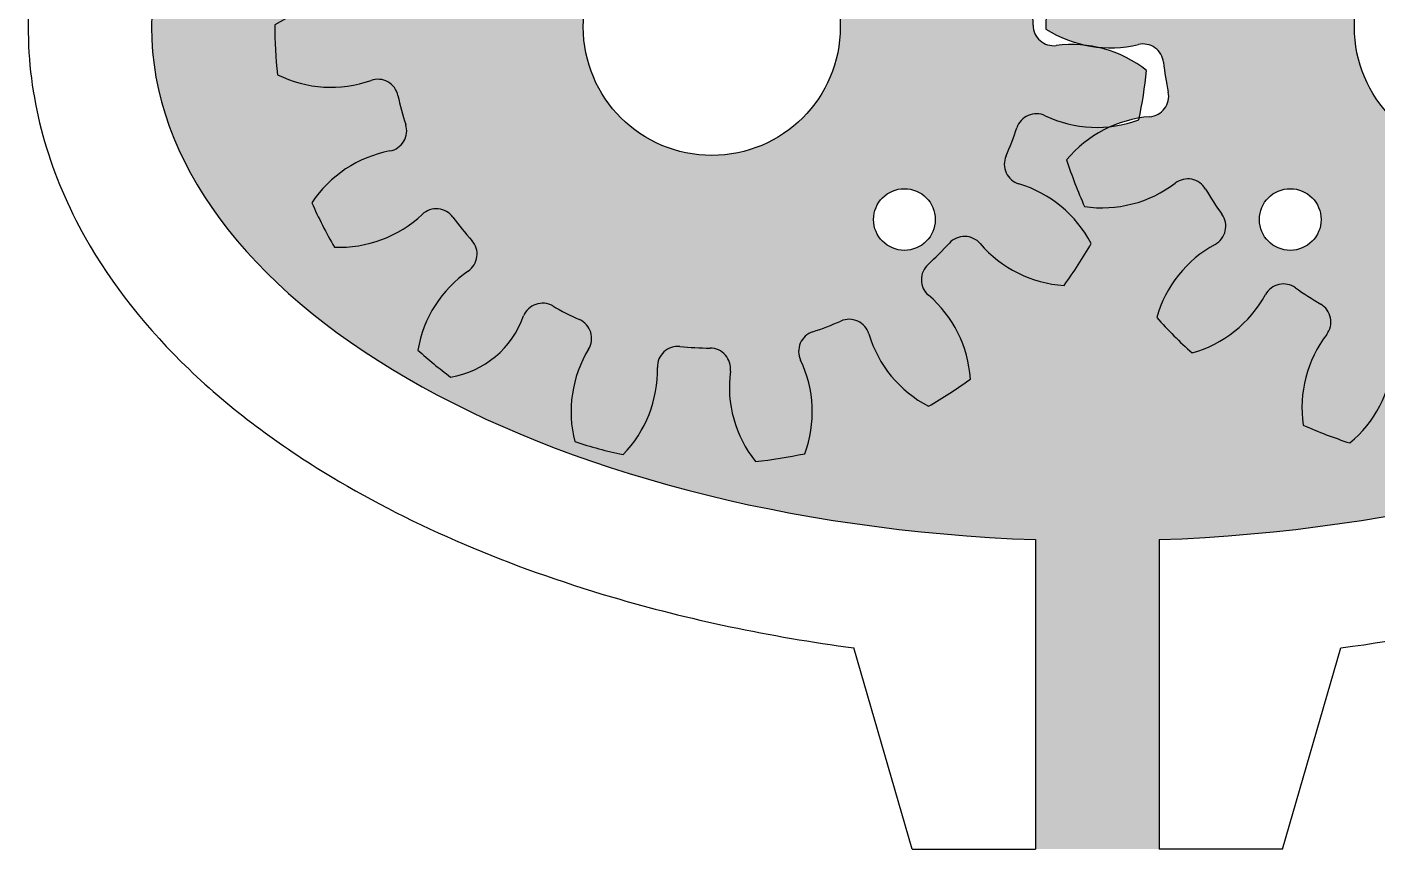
# Model space of a CAD drawing. Header units: millimetres. Extents: x -30196 to -29646, y -21694 to -21274.
# Drawn here: x -29865.02 to -29832.19, y -21419.03 to -21399.03 of the extents above; entities that cross this region are included whole.
import ezdxf

# ---------------------------------------------------------------- set-up
doc = ezdxf.new("R2010")
doc.units = ezdxf.units.MM
doc.layers.add('AM_8', color=1, linetype='Continuous', lineweight=25)

# ---------------------------------------------------------------- blocks, each defined once
blk = doc.blocks.new('e2')
at = {"lineweight": 30}
for centre, radius in [((0, 6.625), 0.75), ((0, 0), 3.125)]:
    blk.add_circle(centre, radius, dxfattribs=at)
at = {"color": 6, "lineweight": 30}
for centre, radius, start, end in [((0, 9.375), 2.93314621950437, 162.6540794131785, 208.362387718167), ((0, 0), 10.625, 98.72179194000488, 105.278208059838), ((-3.813156028834783, 8.564488665400859), 2.93314621950437, 355.6376122819815, 41.3459205869194), ((3.813156028834783, 8.564488665400859), 2.93314621950437, 138.6540794130806, 184.3623877180185), ((0, 0), 10.625, 74.72179194016198, 81.27820805999514), ((0, 9.375), 2.93314621950437, 331.6376122818331, 17.34592058682151), ((0, 0), 10.625, 122.7217919400385, 129.2782080599219), ((-6.966982738849765, 6.273099434616597), 2.93314621950437, 19.63761228198677, 65.345920586793), ((6.966982738849765, 6.273099434616597), 2.93314621950437, 114.654079413207, 160.3623877180133), ((0, 0), 10.625, 50.72179194007808, 57.2782080599615), ((-3.813156028834783, 8.564488665400859), 2.93314621950437, 186.6540794132459, 232.3623877181557), ((-0.3899559764831793, 8.303348155193817), 0.5, 175.6376122819815, 272.6888463020127), ((0.3899559764831793, 8.303348155193817), 0.5, 267.3111536979873, 4.362387718018495), ((3.813156028834783, 8.564488665400859), 2.93314621950437, 307.6376122818443, 353.3459205867541), ((-3.021033443939814, 7.744095375226607), 0.5, 291.3111536980895, 28.36238771816699), ((3.021033443939814, 7.744095375226607), 0.5, 151.637612281833, 248.6888463019105), ((0, 0), 7.8125, 87.31115369798731, 92.68884630201268), ((-3.733518465931411, 7.426876605582947), 0.5, 199.6376122819867, 296.6888463020224), ((0, 0), 7.8125, 111.3111536980895, 116.6888463020224), ((0, 0), 7.8125, 63.31115369797758, 68.68884630191054), ((3.733518465931411, 7.426876605582947), 0.5, 243.3111536979776, 340.3623877180132), ((-5.909658736673009, 5.845818151985441), 0.5, 315.3111536980223, 52.36238771815568), ((5.909658736673009, 5.845818151985441), 0.5, 127.6376122818443, 224.6888463019777), ((0, 0), 10.625, 146.721791939949, 153.2782080599659), ((-8.916154840266245, 2.897034322264517), 2.93314621950437, 43.63761228185203, 89.34592058683705), ((8.916154840266245, 2.897034322264517), 2.93314621950437, 90.65407941316295, 136.362387718148), ((0, 0), 10.625, 26.72179194003405, 33.27820806005096), ((0, 0), 7.8125, 135.3111536980223, 140.6888463020146), ((0, 0), 7.8125, 39.31115369798542, 44.68884630197773), ((-6.431521694670664, 5.266230619807175), 0.5, 223.6376122818521, 320.6888463020146), ((6.431521694670664, 5.266230619807175), 0.5, 219.3111536979854, 316.362387718148), ((-6.966982738849765, 6.273099434616597), 2.93314621950437, 210.6540794131534, 256.3623877181242), ((6.966982738849765, 6.273099434616597), 2.93314621950437, 283.6376122818758, 329.3459205868465), ((-7.776450346274942, 2.936745862669341), 0.5, 339.3111536980178, 76.36238771812424), ((7.776450346274942, 2.936745862669341), 0.5, 103.6376122818758, 200.6888463019821), ((0, 0), 7.8125, 159.3111536980179, 164.6888463019964), ((0, 0), 7.8125, 15.31115369800354, 20.68884630198211), ((-8.017456393856264, 2.195005517667596), 0.5, 247.6376122818487, 344.6888463019965), ((8.017456393856264, 2.195005517667596), 0.5, 195.3111536980036, 292.3623877181513), ((0, 0), 10.625, 170.7217919400866, 177.2782080598584), ((-9.323642769079015, -0.9799543431327038), 2.93314621950437, 67.63761228184867, 113.3459205869055), ((9.192798228323227, -0.3027362382381398), 2.261209019701503, 54.24985161595368, 115.827068113219), ((2.546585164964199e-10, 2.546585164964199e-11), 10.62499999974242, 2.721791940141617, 8.292447508360153), ((-8.916154840266245, 2.897034322264517), 2.93314621950437, 234.6540794130817, 280.3623877180716), ((8.916154840266245, 2.897034322264517), 2.93314621950437, 259.6376122819284, 305.3459205869183), ((-8.298623044174747, -0.4801164657947083), 0.5, 3.311153698048589, 100.3623877180716), ((8.298623044174747, -0.4801164657947083), 0.5, 79.63761228192838, 176.6888463019514), ((0, 0), 7.8125, 183.3111536980486, 188.6888463020397), ((0, 0), 7.8125, 351.3111536979603, 356.6888463019514), ((-8.217100046244013, -1.255755979484093), 0.5, 271.6376122819939, 8.68884630203973), ((8.217100046244013, -1.255755979484093), 0.5, 171.3111536979603, 268.3623877180061), ((-8.118988160480512, -4.6875), 2.93314621950437, 91.63761228199394, 137.3459205867088), ((8.118988160480512, -4.6875), 2.93314621950437, 42.65407941329116, 88.36238771800606), ((0, 0), 10.625, 194.7217919401221, 201.2782080599105), ((0, 0), 10.625, 338.7217919400895, 345.2782080598779), ((-9.323642769079015, -0.9799543431327038), 2.93314621950437, 258.654079413144, 304.3623877181518), ((-7.385888427110331, -3.813962295604142), 0.5, 27.3111536980692, 124.3623877181518), ((0, 0), 7.8125, 207.3111536980692, 212.688846302026), ((0, 0), 7.8125, 327.311153697974, 332.6888463019308), ((7.385888427110331, -3.813962295604142), 0.5, 55.63761228184823, 152.6888463019308), ((9.323642769079015, -0.9799543431327038), 2.93314621950437, 235.6376122818482, 281.3459205868559), ((-6.995932450627151, -4.489385859593312), 0.5, 295.6376122819009, 32.68884630202601), ((6.995932450627151, -4.489385859593312), 0.5, 147.311153697974, 244.3623877180991), ((-5.510486740240594, -7.584534322264517), 2.93314621950437, 115.6376122819009, 161.3459205867765), ((5.510486740240594, -7.584534322264517), 2.93314621950437, 18.65407941322349, 64.36238771809907), ((-8.118988160480512, -4.6875), 2.93314621950437, 282.6540794131773, 328.3623877180731), ((-5.196066602307837, -6.488339395746152), 0.5, 51.31115369800138, 148.3623877180731), ((0, 0), 7.8125, 231.3111536980014, 236.6888463019745), ((0, 0), 7.8125, 303.3111536980255, 308.6888463019986), ((5.196066602307837, -6.488339395746152), 0.5, 31.63761228192687, 128.6888463019986), ((8.118988160480512, -4.6875), 2.93314621950437, 211.6376122819269, 257.3459205868227), ((-4.565104578243336, -6.946760139788239), 0.5, 319.6376122819569, 56.68884630197451), ((4.565104578243336, -6.946760139788239), 0.5, 123.3111536980255, 220.3623877180431), ((0, 0), 10.625, 218.7217919400437, 225.2782080599095), ((0, 0), 10.625, 314.7217919400905, 321.2782080599563), ((-1.94917210141648, -9.170133756877476), 2.93314621950437, 139.637612281957, 185.3459205867506), ((-2.107797657183255, -8.040823669649399), 0.5, 75.3111536980353, 172.3623877181136), ((2.107797657183255, -8.040823669649399), 0.5, 7.637612281886358, 104.6888463019647), ((1.94917210141648, -9.170133756877476), 2.93314621950437, 354.6540794132494, 40.36238771804305), ((0, 0), 7.8125, 255.3111536980353, 260.6888463020459), ((-1.344928651607916, -8.202976482480153), 0.5, 343.637612281947, 80.68884630204585), ((1.344928651604278, -8.202976482480153), 0.5, 99.31115369795415, 196.362387718053), ((0, 0), 7.8125, 279.3111536979541, 284.6888463019647), ((-5.510486740240594, -7.584534322264517), 2.93314621950437, 306.6540794132307, 352.3623877181136), ((5.510486740240594, -7.584534322264517), 2.93314621950437, 187.6376122818864, 233.3459205867693), ((1.94917210141648, -9.170133756877476), 2.93314621950437, 163.637612281947, 209.3459205868645), ((-1.94917210141648, -9.170133756877476), 2.93314621950437, 330.6540794131356, 16.36238771805299), ((0, 0), 10.625, 242.7217919400751, 249.2782080600118), ((0, 0), 10.625, 290.7217919399882, 297.2782080599249), ((0, 0), 10.625, 266.7217919400488, 273.2782080599512)]:
    blk.add_arc(centre, radius, start, end, dxfattribs=at)
blk = doc.blocks.new('e1')
at = {"lineweight": 30}
for centre, radius in [((0, 6.625), 0.75), ((0, 0), 3.125)]:
    blk.add_circle(centre, radius, dxfattribs=at)
at = {"color": 6, "lineweight": 30}
for centre, radius, start, end in [((1.94917210141648, 9.170133756877476), 2.93314621950437, 150.6540794131355, 196.362387718053), ((0, 0), 10.625, 86.72179194004883, 93.27820805995115), ((-1.94917210141648, 9.170133756877476), 2.93314621950437, 343.637612281947, 29.34592058686447), ((0, 0), 10.625, 110.7217919399882, 117.2782080599249), ((-5.510486740240594, 7.584534322264517), 2.93314621950437, 7.637612281886358, 53.34592058676932), ((5.510486740240594, 7.584534322264517), 2.93314621950437, 126.6540794132307, 172.3623877181136), ((0, 0), 10.625, 62.72179194007514, 69.27820806001183), ((-1.94917210141648, 9.170133756877476), 2.93314621950437, 174.6540794130419, 220.3623877180431), ((1.94917210141648, 9.170133756877476), 2.93314621950437, 319.6376122819569, 5.345920586750561), ((-1.344928651607916, 8.202976482480153), 0.5, 279.3111536979541, 16.36238771805299), ((1.344928651604278, 8.202976482480153), 0.5, 163.637612281947, 260.6888463020459), ((-2.107797657183255, 8.040823669649399), 0.5, 187.6376122818864, 284.6888463019647), ((2.107797657183255, 8.040823669649399), 0.5, 255.3111536980353, 352.3623877181136), ((0, 0), 7.8125, 99.31115369795415, 104.6888463019647), ((0, 0), 7.8125, 75.3111536980353, 80.68884630204585), ((0, 0), 10.625, 134.7217919400905, 141.2782080599563), ((-8.118988160480512, 4.6875), 2.93314621950437, 31.63761228192687, 77.34592058682271), ((-4.565104578243336, 6.946760139788239), 0.5, 303.3111536980255, 40.36238771804305), ((4.565104578243336, 6.946760139788239), 0.5, 139.637612281957, 236.6888463019745), ((8.118988160480512, 4.6875), 2.93314621950437, 102.6540794131773, 148.3623877180731), ((0, 0), 10.625, 38.72179194004374, 45.27820805990948), ((-5.510486740240594, 7.584534322264517), 2.93314621950437, 198.6540794132235, 244.3623877180991), ((5.510486740240594, 7.584534322264517), 2.93314621950437, 295.6376122819009, 341.3459205867765), ((0, 0), 7.8125, 123.3111536980255, 128.6888463019986), ((0, 0), 7.8125, 51.31115369800138, 56.68884630197451), ((-5.196066602307837, 6.488339395746152), 0.5, 211.6376122819269, 308.6888463019986), ((5.196066602307837, 6.488339395746152), 0.5, 231.3111536980014, 328.3623877180731), ((-6.995932450627151, 4.489385859593312), 0.5, 327.311153697974, 64.36238771809907), ((6.995932450627151, 4.489385859593312), 0.5, 115.6376122819009, 212.688846302026), ((0, 0), 7.8125, 147.311153697974, 152.6888463019308), ((0, 0), 7.8125, 27.3111536980692, 32.68884630202601), ((0, 0), 10.625, 158.7217919400895, 165.2782080598778), ((-9.323642769079015, 0.9799543431327038), 2.93314621950437, 55.63761228184823, 101.345920586856), ((9.323642769079015, 0.9799543431327038), 2.93314621950437, 78.65407941314403, 124.3623877181518), ((0, 0), 10.625, 14.72179194012215, 21.27820805991046), ((-7.385888427110331, 3.813962295604142), 0.5, 235.6376122818482, 332.6888463019308), ((7.385888427110331, 3.813962295604142), 0.5, 207.3111536980692, 304.3623877181518), ((-8.118988160480512, 4.6875), 2.93314621950437, 222.6540794132912, 268.3623877180061), ((8.118988160480512, 4.6875), 2.93314621950437, 271.6376122819939, 317.3459205867088), ((-8.217100046244013, 1.255755979484093), 0.5, 351.3111536979603, 88.36238771800606), ((8.217100046244013, 1.255755979484093), 0.5, 91.63761228199394, 188.6888463020397), ((0, 0), 7.8125, 171.3111536979603, 176.6888463019514), ((0, 0), 7.8125, 3.311153698048589, 8.68884630203973), ((-8.298623044174747, 0.4801164657947083), 0.5, 259.6376122819284, 356.6888463019514), ((8.298623044174747, 0.4801164657947083), 0.5, 183.3111536980486, 280.3623877180716), ((-8.916154840266245, -2.897034322264517), 2.93314621950437, 79.63761228192838, 125.3459205869184), ((8.916154840266245, -2.897034322264517), 2.93314621950437, 54.65407941308165, 100.3623877180716), ((-1.746229827404022e-10, -1.818989403545856e-11), 10.62499999982308, 182.7217919401416, 188.3528936954908), ((0, 0), 10.625, 350.7217919400866, 357.2782080598583), ((-9.1983634763601, 0.3315405483626819), 2.289573104635588, 234.9791495386659, 295.6383961484495), ((-8.017456393856264, -2.195005517667596), 0.5, 15.31115369800354, 112.3623877181513), ((8.017456393856264, -2.195005517667596), 0.5, 67.63761228184867, 164.6888463019964), ((9.323642769079015, 0.9799543431327038), 2.93314621950437, 247.6376122818487, 293.3459205869054), ((0, 0), 7.8125, 195.3111536980036, 200.6888463019821), ((0, 0), 7.8125, 339.3111536980178, 344.6888463019965), ((-7.776450346274942, -2.936745862669341), 0.5, 283.6376122818758, 20.68884630198211), ((7.776450346274942, -2.936745862669341), 0.5, 159.3111536980179, 256.3623877181242), ((-6.966982738849765, -6.273099434616597), 2.93314621950437, 103.6376122818758, 149.3459205868466), ((6.966982738849765, -6.273099434616597), 2.93314621950437, 30.65407941315344, 76.36238771812424), ((0, 0), 10.625, 206.7217919400341, 213.278208060051), ((-8.916154840266245, -2.897034322264517), 2.93314621950437, 270.6540794131629, 316.362387718148), ((-6.431521694670664, -5.266230619807175), 0.5, 39.31115369798542, 136.362387718148), ((6.431521694670664, -5.266230619807175), 0.5, 43.63761228185203, 140.6888463020146), ((8.916154840266245, -2.897034322264517), 2.93314621950437, 223.6376122818521, 269.3459205868371), ((0, 0), 10.625, 326.721791939949, 333.2782080599659), ((0, 0), 7.8125, 219.3111536979854, 224.6888463019777), ((0, 0), 7.8125, 315.3111536980223, 320.6888463020146), ((-5.909658736673009, -5.845818151985441), 0.5, 307.6376122818443, 44.68884630197773), ((5.909658736673009, -5.845818151985441), 0.5, 135.3111536980223, 232.3623877181557), ((-3.813156028834783, -8.564488665400859), 2.93314621950437, 127.6376122818443, 173.3459205867541), ((3.813156028834783, -8.564488665400859), 2.93314621950437, 6.65407941324589, 52.36238771815568), ((-3.733518465931411, -7.426876605579309), 0.5, 63.31115369797758, 160.3623877180133), ((0, 0), 7.8125, 243.3111536979776, 248.6888463019105), ((0, 0), 7.8125, 291.3111536980895, 296.6888463020224), ((3.733518465931411, -7.426876605579309), 0.5, 19.63761228198677, 116.6888463020224), ((-6.966982738849765, -6.273099434616597), 2.93314621950437, 294.654079413207, 340.3623877180132), ((-3.021033443939814, -7.744095375226607), 0.5, 331.6376122818331, 68.68884630191054), ((3.021033443939814, -7.744095375226607), 0.5, 111.3111536980895, 208.362387718167), ((6.966982738849765, -6.273099434616597), 2.93314621950437, 199.6376122819867, 245.345920586793), ((-0.3899559764831793, -8.303348155193817), 0.5, 87.31115369798731, 184.3623877180185), ((0, 0), 7.8125, 267.3111536979873, 272.6888463020127), ((0.3899559764831793, -8.303348155193817), 0.5, 355.6376122819815, 92.68884630201268), ((0, -9.375), 2.93314621950437, 151.637612281833, 197.3459205868215), ((0, -9.375), 2.93314621950437, 342.6540794131785, 28.36238771816699), ((0, 0), 10.625, 230.7217919400781, 237.2782080599615), ((-3.813156028834783, -8.564488665400859), 2.93314621950437, 318.6540794130806, 4.362387718018495), ((3.813156028834783, -8.564488665400859), 2.93314621950437, 175.6376122819815, 221.3459205869194), ((0, 0), 10.625, 302.7217919400385, 309.278208059922), ((0, 0), 10.625, 254.7217919401619, 261.2782080599951), ((0, 0), 10.625, 278.7217919400049, 285.278208059838)]:
    blk.add_arc(centre, radius, start, end, dxfattribs=at)
blk = doc.blocks.new('bloque')
at = {"lineweight": 30}
for p, q in [((3, -32.47338849731386), (3, -40)), ((6, -32.47338849731386), (6, -40)), ((0, -40), (-1.425005756122118, -35.10717429929718)), ((9, -40), (10.42484451019845, -35.10721209830444)), ((0, -40), (3, -40)), ((9, -40), (6, -40))]:
    blk.add_line(p, q, dxfattribs=at)
for start_param, end_param in [(4.777652692010582, 7.788717922348591), (7.919245345600376, 10.93031057593838)]:
    blk.add_ellipse((4.5, -20), major_axis=(-23, 0), ratio=0.5434782608695652, start_param=start_param, end_param=end_param, dxfattribs=at)
for points, knots in [([(-1.424977175935055, -4.892827157724241), (-2.92374984307753, -5.094320627144043), (-4.392543210138683, -5.37289196643178), (-8.645255426174117, -6.432437170700723), (-11.2722842330586, -7.435612314020545), (-15.06521450265427, -9.576656324050418), (-16.42673611589998, -10.55964519811459), (-18.45257975888308, -12.5020210928742), (-19.2043971713465, -13.40395006135441), (-20.38446822525293, -15.28782868452981), (-20.82888504589209, -16.25887438888094), (-21.39614839488422, -18.26121229485216), (-21.52762151860225, -19.2867053509035), (-21.46811855664782, -21.1458688821258), (-21.33368845879158, -21.9808187348608), (-20.86420823950903, -23.59477951697045), (-20.53031170042595, -24.37622394878417), (-19.45885908504715, -26.28472960739964), (-18.59953166810374, -27.35660344953067), (-16.57421024594078, -29.30050777413999), (-15.40496793785496, -30.17388008857233), (-12.10905730452941, -32.15533259020231), (-9.808747943650815, -33.13010370212942), (-5.441579504138645, -34.41730362859744), (-3.460828524464887, -34.83351373885307), (-1.425005756125756, -35.10717429929355)], [4.954980096992549, 4.954980096992549, 4.954980096992549, 4.954980096992549, 5.14224467141907, 5.14224467141907, 5.516773820272112, 5.516773820272112, 5.767563485023053, 5.767563485023053, 5.95497249159128, 5.95497249159128, 6.130104256674407, 6.130104256674407, 6.300325975215877, 6.300325975215877, 6.439882453339902, 6.439882453339902, 6.579438931463926, 6.579438931463926, 6.798754017790848, 6.798754017790848, 7.018069104117769, 7.018069104117769, 7.357002176123697, 7.357002176123697, 7.611391200057779, 7.611391200057779, 7.611391200057779, 7.611391200057779]), ([(10.42484451019845, -35.10721209830444), (11.91441853527067, -34.9068641142585), (13.37476723344298, -34.63041601725854), (17.60397979476693, -33.57988480106724), (20.21743791006884, -32.58656714215249), (24.03887028022291, -30.44389416907143), (25.43005596462899, -29.44168081774114), (27.48327340827018, -27.46528783822941), (28.23970494886089, -26.55134600424572), (29.46082918450702, -24.57781510845962), (29.92387908352248, -23.51846923797348), (30.42896334717079, -21.4971483727677), (30.52938015871405, -20.55217227409958), (30.45429271303874, -18.67053218636283), (30.28018119927947, -17.73616319130815), (29.68508334348371, -15.94137466405664), (29.26602055037438, -15.08148981551494), (28.22842159468564, -13.46177991677541), (27.6107926939294, -12.70129756363167), (26.21175471477909, -11.28181722449881), (25.42976790881221, -10.62186350349293), (22.98932009575583, -8.871309958620259), (21.15437719173133, -7.901518086306169), (17.13338834466049, -6.310230845701881), (14.94523935265534, -5.689449643919943), (11.92227924005419, -5.114576721487538), (11.17735176515271, -4.993993081028748), (10.42489395416123, -4.892804138606152)], [8.096574817785179, 8.096574817785179, 8.096574817785179, 8.096574817785179, 8.282704379671472, 8.282704379671472, 8.654963503444058, 8.654963503444058, 8.910868821484426, 8.910868821484426, 9.100243749331254, 9.100243749331254, 9.289618677178082, 9.289618677178082, 9.446354838403028, 9.446354838403028, 9.603090999627975, 9.603090999627975, 9.759827160852922, 9.759827160852922, 9.916563322077868, 9.916563322077868, 10.07329948330282, 10.07329948330282, 10.36613573622064, 10.36613573622064, 10.65897198913847, 10.65897198913847, 10.75298325868008, 10.75298325868008, 10.75298325868008, 10.75298325868008])]:
    blk.add_open_spline(points, degree=3, knots=knots, dxfattribs=at)

msp = doc.modelspace()

# ---------------------------------------------------------------- hatches: boundary and pattern name
at = {"layer": 'AM_8'}
h = msp.add_hatch(color=4, dxfattribs=at)
edge = h.paths.add_edge_path()
edge.add_line((-29840.48925146646, -21419.02862589495), (-29837.48925146646, -21419.02862589495))
edge.add_line((-29837.48925146646, -21419.02862589495), (-29837.48925146646, -21411.50201439226))
edge.add_ellipse((-29838.98925146646, -21399.02862589495), major_axis=(23, 0), ratio=0.5434782608695652, start_angle=273.7393352315225, end_angle=419.34290326521)
edge.add_line((-29827.26157642895, -21388.27569681134), (-29827.35475213846, -21388.6466565352))
edge.add_arc((-29830.10490105625, -21389.66647400662), 2.93314621950437, -25.362387718064383, 20.345920586777822, ccw=False)
edge.add_arc((-29827.00265288058, -21391.13703485916), 0.5, 154.6376122811591, 251.6888463021008)
edge.add_arc((-29829.61425146647, -21399.02862589495), 7.8125, 66.31115369809322, 71.68884630199392, ccw=False)
edge.add_arc((-29826.2745423469, -21391.41653030657), 0.5, 246.3111536969502, 343.3623877184573)
edge.add_arc((-29822.98512539285, -21392.39949982132), 2.93314621950437, 117.65407941322471, 163.3623877180488, ccw=False)
edge.add_arc((-29829.61425146647, -21399.02862589495), 10.625, 53.721791939996876, 60.27820805995219, ccw=False)
edge.add_arc((-29826.25455193948, -21390.27630939653), 2.93314621950437, 310.63761228199286, 356.345920586719, ccw=False)
edge.add_arc((-29824.01863819472, -21392.88153159252), 0.5, 130.6376122810968, 227.6888463019306)
edge.add_arc((-29829.61425146647, -21399.02862589495), 7.8125, 42.31115369799011, 47.68884630199199, ccw=False)
edge.add_arc((-29823.46715716405, -21393.43301262319), 0.5, 222.31115369835, 319.3623877180439)
edge.add_arc((-29820.86193496806, -21395.66892636796), 2.93314621950437, 93.65407941308189, 139.3623877181536, ccw=False)
edge.add_arc((-29829.61425146647, -21399.02862589495), 10.625, 29.72179194016212, 36.27820805992093, ccw=False)
edge.add_arc((-29822.98512539285, -21392.39949982132), 2.93314621950437, 286.637612281815, 332.3459205869911, ccw=False)
edge.add_arc((-29822.00215587809, -21395.68891677537), 0.5, 106.6376122823415, 203.6888463021188)
edge.add_arc((-29829.61425146647, -21399.02862589495), 7.8125, 18.311153697972316, 23.688846301966407, ccw=False)
edge.add_arc((-29821.72266043069, -21396.41702730905), 0.5, 198.311153698426, 295.362387718107)
edge.add_arc((-29820.25209957815, -21399.51927548472), 2.93314621950437, 69.65407941322218, 115.3623877181895, ccw=False)
edge.add_arc((-29829.61425146647, -21399.02862589495), 10.625, 5.721791940074411, 12.278208059963276, ccw=False)
edge.add_arc((-29820.86193496806, -21395.66892636796), 2.93314621950437, 262.63761228183193, 308.3459205868756, ccw=False)
edge.add_arc((-29821.30187404242, -21399.07376800529), 0.5, 82.63761228244883, 179.6888463022738)
edge.add_arc((-29829.61425146647, -21399.02862589495), 7.8125, 354.31115369798385, 359.68884630200057, ccw=False)
edge.add_arc((-29821.34269148026, -21399.85261111604), 0.5, 174.3111536980853, 271.3623877179056)
edge.add_arc((-29821.26106530221, -21403.28478683001), 2.93314621950437, 45.65407941318449, 91.36238771805648, ccw=False)
edge.add_arc((-29829.61425146647, -21399.02862589495), 10.625, 341.72179194003985, 348.2782080599418, ccw=False)
edge.add_arc((-29820.25209957815, -21399.51927548472), 2.93314621950437, 238.6376122818467, 284.3459205867367, ccw=False)
edge.add_arc((-29822.03887777894, -21402.45081375424), 0.5, 58.63761228241475, 155.6888463019572)
edge.add_arc((-29829.61425146647, -21399.02862589495), 7.8125, 330.311153697999, 335.6888463019786, ccw=False)
edge.add_arc((-29822.39295039622, -21403.14572039263), 0.5, 150.3111536983245, 247.3623877185053)
edge.add_arc((-29823.3444608465, -21405.76728565489), 2.289573104635588, 9.97914953868991, 70.63839614826259, ccw=False)
edge.add_arc((-29829.61425146634, -21399.02862589505), 10.62499999982308, 317.7217919401346, 323.3528936954132, ccw=False)
edge.add_arc((-29821.26106530221, -21403.28478683001), 2.93314621950437, 214.6376122818963, 260.3459205870607, ccw=False)
edge.add_arc((-29824.08573244615, -21405.23613213272), 0.5, 34.6376122822679, 131.6888463020319)
edge.add_arc((-29829.61425146647, -21399.02862589495), 7.8125, 306.3111536979608, 311.68884630200637, ccw=False)
edge.add_arc((-29824.69183787069, -21405.72694662794), 0.5, 126.3111536982294, 223.362387717958)
edge.add_arc((-29827.18782291863, -21408.08418051641), 2.93314621950437, -2.3459205867193873, 43.36238771813191, ccw=False)
edge.add_arc((-29829.61425146647, -21399.02862589495), 10.625, 293.7217919400955, 300.2782080599659, ccw=False)
edge.add_arc((-29823.71437280038, -21406.31436928361), 2.93314621950437, 190.637612281846, 236.3459205868249, ccw=False)
edge.add_arc((-29827.08851827699, -21406.94811628926), 0.5, 10.63761228243124, 107.6888463022644)
edge.add_arc((-29829.61425146647, -21399.02862589495), 7.8125, 282.31115369798545, 287.6888463019957, ccw=False)
edge.add_arc((-29827.84185537459, -21407.14997235619), 0.5, 102.3111536982911, 199.3623877180094)
edge.add_arc((-29831.08082457622, -21408.28820408802), 2.93314621950437, -26.34592058671433, 19.362387717985087, ccw=False)
edge.add_arc((-29829.61425146647, -21399.02862589495), 10.625, 269.72179194008095, 276.2782080599569, ccw=False)
edge.add_arc((-29827.18782291863, -21408.08418051641), 2.93314621950437, 166.6376122819193, 212.3459205868536, ccw=False)
edge.add_arc((-29830.52802632186, -21407.29074861031), 0.5, 346.6376122822001, 443.6888463020471)
edge.add_arc((-29829.61425146647, -21399.02862589495), 7.8125, 258.31115369803797, 263.68884630198113, ccw=False)
edge.add_arc((-29831.29833626449, -21407.16874350117), 0.5, 78.3111536974504, 175.3623877181755)
edge.add_arc((-29834.72024241973, -21406.89116246943), 2.93314621950437, 309.6540794130172, 355.3623877180168, ccw=False)
edge.add_arc((-29829.61425146647, -21399.02862589495), 10.625, 245.7217919399991, 252.2782080599315, ccw=False)
edge.add_arc((-29831.08082457622, -21408.28820408802), 2.93314621950437, 142.6376122818798, 188.3459205867474, ccw=False)
edge.add_arc((-29833.80953439284, -21406.20478485484), 0.5, 322.637612282395, 419.688846301886)
edge.add_arc((-29829.61425146647, -21399.02862589495), 7.8125, 234.3111536979522, 239.68884630197908, ccw=False)
edge.add_arc((-29834.46362359338, -21405.78001436139), 0.5, 54.31115369908093, 151.3623877180491)
edge.add_arc((-29837.47678804096, -21404.13461684821), 2.93314621950437, 285.65407941314993, 331.3623877179676, ccw=False)
edge.add_arc((-29829.61425146647, -21399.02862589495), 10.625, 221.7217919400503, 228.2782080599366, ccw=False)
edge.add_arc((-29834.72024241973, -21406.89116246943), 2.93314621950437, 118.63761228197001, 164.3459205868692, ccw=False)
edge.add_arc((-29836.36563993291, -21403.87799802186), 0.5, 298.6376122821507, 395.6888463020827)
edge.add_arc((-29829.61425146647, -21399.02862589495), 7.8125, 210.3111536980343, 215.6888463020106, ccw=False)
edge.add_arc((-29836.79041042637, -21403.22390882132), 0.5, 30.31115369790362, 127.3623877181893)
edge.add_arc((-29838.87382965955, -21400.4951990047), 2.93314621950437, 261.6540794132919, 307.3623877180206, ccw=False)
edge.add_arc((-29829.61425146647, -21399.02862589495), 10.625, 197.7217919400745, 204.2782080599554, ccw=False)
edge.add_arc((-29837.47678804096, -21404.13461684821), 2.93314621950437, 113.8164833527307, 140.3459205869374, ccw=False)
edge.add_arc((-29839.00209957815, -21398.53797630517), 2.93314621950437, 244.63761228193562, 276.6738384474295, ccw=False)
edge.add_arc((-29840.47266043069, -21401.64022448085), 0.5, 64.63761228171441, 161.688846301705)
edge.add_arc((-29848.36425146648, -21399.02862589495), 7.8125, 336.3111536980932, 341.6888463020024, ccw=False)
edge.add_arc((-29840.7521558781, -21402.36833501452), 0.5, 156.3111536969502, 253.3623877184573)
edge.add_arc((-29841.73512539285, -21405.65775196857), 2.93314621950437, 27.654079413224622, 73.36238771804881, ccw=False)
edge.add_arc((-29848.36425146648, -21399.02862589495), 10.625, 323.7217919399969, 330.27820805995225, ccw=False)
edge.add_arc((-29839.61193496806, -21402.38832542193), 2.93314621950437, 220.6376122819929, 266.345920586719, ccw=False)
edge.add_arc((-29842.21715716405, -21404.6242391667), 0.5, 40.63761228109679, 137.6888463019307)
edge.add_arc((-29848.36425146648, -21399.02862589495), 7.8125, 312.31115369799005, 317.688846301992, ccw=False)
edge.add_arc((-29842.76863819472, -21405.17572019737), 0.5, 132.31115369835, 229.3623877180439)
edge.add_arc((-29845.00455193949, -21407.78094239336), 2.93314621950437, 3.6540794130817744, 49.36238771815363, ccw=False)
edge.add_arc((-29848.36425146648, -21399.02862589495), 10.625, 299.7217919401622, 306.27820805992087, ccw=False)
edge.add_arc((-29841.73512539285, -21405.65775196857), 2.93314621950437, 196.637612281815, 242.3459205869911, ccw=False)
edge.add_arc((-29845.0245423469, -21406.64072148332), 0.5, 16.63761228234154, 113.6888463021188)
edge.add_arc((-29848.36425146648, -21399.02862589495), 7.8125, 288.3111536979723, 293.6888463019663, ccw=False)
edge.add_arc((-29845.75265288058, -21406.92021693074), 0.5, 108.3111536986908, 205.3623877177303)
edge.add_arc((-29848.85490105625, -21408.39077778327), 2.93314621950437, -20.345920586777822, 25.362387718159027, ccw=False)
edge.add_arc((-29848.36425146648, -21399.02862589495), 10.625, 275.7217919400744, 282.2782080599633, ccw=False)
edge.add_arc((-29845.00455193949, -21407.78094239336), 2.93314621950437, 172.6376122818319, 218.3459205868756, ccw=False)
edge.add_arc((-29848.40939357682, -21407.341003319), 0.5, 352.6376122824489, 449.6888463022738)
edge.add_arc((-29848.36425146648, -21399.02862589495), 7.8125, 264.31115369798385, 269.68884630200057, ccw=False)
edge.add_arc((-29849.18823668757, -21407.30018588115), 0.5, 84.31115369808535, 181.3623877179056)
edge.add_arc((-29852.62041240153, -21407.38181205921), 2.93314621950437, -44.34592058681551, 1.3623877180564818, ccw=False)
edge.add_arc((-29848.36425146648, -21399.02862589495), 10.625, 251.7217919400399, 258.2782080599418, ccw=False)
edge.add_arc((-29848.85490105625, -21408.39077778327), 2.93314621950437, 148.6376122818467, 194.3459205867367, ccw=False)
edge.add_arc((-29851.78643932577, -21406.60399958247), 0.5, 328.6376122824148, 425.6888463019572)
edge.add_arc((-29848.36425146648, -21399.02862589495), 7.8125, 240.311153697999, 245.6888463019786, ccw=False)
edge.add_arc((-29852.48134596416, -21406.24992696519), 0.5, 60.31115369832447, 157.3623877185053)
edge.add_arc((-29855.07860827877, -21405.3148490133), 2.261209019701503, 279.24985161594293, 340.8270681130205, ccw=False)
edge.add_arc((-29848.36425146664, -21399.02862589514), 10.62499999974242, 227.7217919401557, 233.2924475083939, ccw=False)
edge.add_arc((-29852.62041240153, -21407.38181205921), 2.93314621950437, 124.63761228189631, 170.3459205871188, ccw=False)
edge.add_arc((-29854.57175770425, -21404.55714491527), 0.5, 304.6376122822679, 401.6888463020319)
edge.add_arc((-29848.36425146648, -21399.02862589495), 7.8125, 216.3111536979608, 221.6888463020064, ccw=False)
edge.add_arc((-29855.06257219947, -21403.95103949072), 0.5, 36.31115369822945, 133.3623877179581)
edge.add_arc((-29857.41980608794, -21401.45505444278), 2.93314621950437, 267.65407941328056, 313.3623877181319, ccw=False)
edge.add_arc((-29848.36425146648, -21399.02862589495), 10.625, 203.7217919400955, 210.2782080599659, ccw=False)
edge.add_arc((-29855.64999485514, -21404.92850456104), 2.93314621950437, 100.63761228184609, 146.3459205868249, ccw=False)
edge.add_arc((-29856.28374186079, -21401.55435908443), 0.5, 280.6376122824312, 377.6888463022643)
edge.add_arc((-29848.36425146648, -21399.02862589495), 7.8125, 192.3111536979854, 197.6888463019957, ccw=False)
edge.add_arc((-29856.48559792772, -21400.80102198683), 0.5, 12.31115369829112, 109.3623877180094)
edge.add_arc((-29857.62382965955, -21397.56205278519), 2.93314621950437, 243.6540794132857, 289.3623877179851, ccw=False)
edge.add_arc((-29848.36425146648, -21399.02862589495), 10.625, 179.721791940081, 186.2782080599569, ccw=False)
edge.add_arc((-29857.41980608794, -21401.45505444278), 2.93314621950437, 76.6376122819193, 122.3459205868536, ccw=False)
edge.add_arc((-29856.62637418184, -21398.11485103956), 0.5, 256.6376122822001, 353.6888463020471)
edge.add_arc((-29848.36425146648, -21399.02862589495), 7.8125, 168.3111536980381, 173.6888463019812, ccw=False)
edge.add_arc((-29856.5043690727, -21397.34454109693), 0.5, 348.3111536974504, 445.3623877181755)
edge.add_arc((-29856.22678804096, -21393.92263494168), 2.93314621950437, 219.6540794132174, 265.3623877180168, ccw=False)
edge.add_arc((-29848.36425146648, -21399.02862589495), 10.625, 155.7217919399991, 162.2782080599569, ccw=False)
edge.add_arc((-29857.62382965955, -21397.56205278519), 2.93314621950437, 52.63761228187968, 98.34592058674741, ccw=False)
edge.add_arc((-29855.54041042637, -21394.83334296857), 0.5, 232.637612282395, 329.688846301886)
edge.add_arc((-29848.36425146648, -21399.02862589495), 7.8125, 144.3111536979522, 149.6888463019791, ccw=False)
edge.add_arc((-29855.11563993291, -21394.17925376803), 0.5, 324.3111536984992, 421.3623877180491)
edge.add_arc((-29853.47024241974, -21391.16608932046), 2.93314621950437, 195.65407941315, 241.3623877179959, ccw=False)
edge.add_arc((-29848.36425146648, -21399.02862589495), 10.625, 131.7217919400504, 138.2782080599366, ccw=False)
edge.add_arc((-29856.22678804096, -21393.92263494168), 2.93314621950437, 28.637612281970007, 74.34592058686923, ccw=False)
edge.add_arc((-29853.21362359339, -21392.27723742851), 0.5, 208.6376122823168, 305.6888463020827)
edge.add_arc((-29848.36425146648, -21399.02862589495), 7.8125, 120.3111536980343, 125.68884630197331, ccw=False)
edge.add_arc((-29852.55953439285, -21391.85246693505), 0.5, 300.3111536979036, 397.3623877181893)
edge.add_arc((-29849.83082457623, -21389.76904770187), 2.93314621950437, 171.654079413292, 217.3623877180206, ccw=False)
edge.add_arc((-29848.36425146648, -21399.02862589495), 10.625, 107.72179194007461, 114.27820805995529, ccw=False)
edge.add_line((-29851.59845232847, -21388.90782702409), (-29851.69403027914, -21388.60873452596))
edge.add_ellipse((-29838.98925146646, -21399.02862589495), major_axis=(23, 0), ratio=0.5434782608695652, start_angle=123.5305606090359, end_angle=266.2606647684775)
edge.add_line((-29840.48925146646, -21411.50201439226), (-29840.48925146646, -21419.02862589495))
h = msp.add_hatch(color=59, dxfattribs=at)
edge = h.paths.add_edge_path()
edge.add_arc((-29848.85490105625, -21408.39077778326), 2.933146219506775, 148.637612282042, 194.3459205869785)
edge.add_arc((-29848.36425146649, -21399.02862589494), 10.62500000000057, 251.7217919401453, 258.2782080601035)
edge.add_arc((-29852.62041240154, -21407.38181205923), 2.933146219513227, 315.6540794137355, 361.3623877185504)
edge.add_arc((-29849.18823668757, -21407.30018588115), 0.4999999999985792, 84.31115369762921, 181.362387717072, ccw=False)
edge.add_arc((-29848.3642514665, -21399.02862589495), 7.812500000001393, 264.3111536981989, 269.6888463021607)
edge.add_arc((-29848.40939357682, -21407.341003319), 0.4999999999995939, -7.362387718324612, 89.68884630269059, ccw=False)
edge.add_arc((-29845.00455193949, -21407.78094239336), 2.933146219501475, 172.6376122819638, 218.3459205867758)
edge.add_arc((-29848.36425146645, -21399.02862589494), 10.62499999999835, 275.7217919399378, 282.2782080598441)
edge.add_arc((-29848.85490105625, -21408.39077778327), 2.933146219503492, 339.6540794132222, 385.3623877180644)
edge.add_arc((-29845.75265288058, -21406.92021693074), 0.4999999999979414, 108.31115369829499, 205.3623877182856, ccw=False)
edge.add_arc((-29848.3642514665, -21399.02862589495), 7.812500000002142, 288.3111536981664, 293.6888463020748)
edge.add_arc((-29845.0245423469, -21406.64072148332), 0.4999999999990768, 16.637612281542715, 113.68884630304979, ccw=False)
edge.add_arc((-29841.73512539285, -21405.65775196857), 2.933146219505613, 196.6376122820396, 242.3459205868713)
edge.add_arc((-29848.36425146646, -21399.02862589494), 10.62500000000006, 299.7217919399773, 306.2782080599325)
edge.add_arc((-29845.00455193948, -21407.78094239337), 2.933146219508266, 3.654079413573764, 49.36238771830011)
edge.add_arc((-29842.76863819472, -21405.17572019737), 0.5000000000026257, 132.311153698097, 229.3623877183154, ccw=False)
edge.add_arc((-29848.36425146645, -21399.02862589493), 7.812499999996864, 312.3111536977998, 317.6888463018036)
edge.add_arc((-29842.21715716405, -21404.6242391667), 0.4999999999985557, 40.63761228222762, 137.6888463019307, ccw=False)
edge.add_arc((-29839.61193496807, -21402.38832542193), 2.933146219502766, 220.6376122818927, 266.3459205869891)
edge.add_arc((-29848.3642514665, -21399.02862589498), 10.62500000000135, 323.7217919402912, 330.2782080600496)
edge.add_arc((-29841.73512539287, -21405.65775196856), 2.93314621949644, 27.65407941259219, 73.36238771776314)
edge.add_arc((-29840.75215587809, -21402.36833501453), 0.499999999998693, 156.311153697667, 253.3623877171397, ccw=False)
edge.add_arc((-29848.36425146647, -21399.02862589493), 7.812500000002234, 336.3111536979252, 341.688846301918)
edge.add_arc((-29840.47266043069, -21401.64022448085), 0.5000000000010383, 64.63761228226969, 161.6888463013093, ccw=False)
edge.add_arc((-29839.00209957814, -21398.53797630517), 2.933146219505732, 244.6376122817125, 276.6738384472883)
edge.add_arc((-29837.47678804096, -21404.13461684821), 2.933146219503433, 99.73410284908317, 113.81648335273059, ccw=False)
edge.add_arc((-29848.36425146648, -21399.02862589494), 10.62500000000164, 347.9668564601135, 354.2782080598866)
edge.add_arc((-29839.61193496807, -21402.38832542193), 2.933146219506479, 51.65407941301291, 78.64529551624793)
edge.add_arc((-29838.66980608795, -21396.6021973471), 2.933146219505028, 258.6452955167497, 262.8586000301206, ccw=False)
edge.add_arc((-29839.61193496807, -21402.38832542193), 2.933146219505036, 82.85860002954765, 97.36238771795664)
edge.add_arc((-29840.05187404243, -21398.9834837846), 0.499999999998239, 180.3111536981454, 277.3623877179112, ccw=False)
edge.add_arc((-29848.36425146648, -21399.02862589495), 7.812500000001482, 0.3111536980527712, 5.688846302069228)
edge.add_arc((-29840.09269148027, -21398.20464067386), 0.4999999999979035, 88.6376122816875, 185.6888463015411, ccw=False)
edge.add_arc((-29840.01106530222, -21394.77246495989), 2.93314621949961, 268.6376122820839, 275.2846258234358)
edge.add_arc((-29838.87382965957, -21400.4951990047), 2.933146219504512, 95.28462582292741, 107.1944371052434, ccw=False)
edge.add_arc((-29840.01106530221, -21394.77246495989), 2.933146219507489, 287.1944371056717, 314.3459205868663)
edge.add_arc((-29848.36425146648, -21399.02862589494), 10.62500000000139, 11.72179194001578, 18.11905904230454)
edge.add_arc((-29836.89999485516, -21393.12874722883), 2.933146219507303, 240.3608883960355, 242.2409480142224, ccw=False)
edge.add_arc((-29839.00209957815, -21398.53797630517), 2.933146219503475, 77.16541762637539, 121.3623877180926)
edge.add_arc((-29840.78887777894, -21395.60643803565), 0.5000000000039457, 204.3111536978712, 301.36238771722924, ccw=False)
edge.add_arc((-29848.36425146648, -21399.02862589492), 7.812499999997177, 24.31115369785359, 29.68884630183549)
edge.add_arc((-29841.14295039622, -21394.91153139727), 0.5000000000003741, 112.63761228187951, 209.6888463014691, ccw=False)
edge.add_arc((-29842.46437280038, -21391.74288250629), 2.933146219505411, 292.6376122819747, 338.3459205869413)
edge.add_arc((-29848.36425146644, -21399.02862589499), 10.62500000000309, 35.72179194034289, 42.2782080601332)
edge.add_arc((-29840.01106530223, -21394.7724649599), 2.933146219497483, 99.65407941259953, 145.3623877177263)
edge.add_arc((-29842.83573244616, -21392.82111965718), 0.5000000000014201, 228.3111536985907, 325.362387718206, ccw=False)
edge.add_arc((-29848.36425146646, -21399.02862589495), 7.812499999998813, 48.31115369808889, 53.6888463021353)
edge.add_arc((-29843.4418378707, -21392.33030516195), 0.5000000000009791, 136.637612282042, 233.68884630177058, ccw=False)
edge.add_arc((-29845.93782291863, -21389.97307127348), 2.933146219498718, 316.637612281716, 362.3459205865803)
edge.add_arc((-29848.3642514665, -21399.02862589493), 10.62499999999541, 59.72179193987591, 66.2782080597472)
edge.add_arc((-29842.46437280038, -21391.74288250629), 2.933146219500194, 123.6540794130766, 169.362387718071)
edge.add_arc((-29845.83851827699, -21391.10913550064), 0.5000000000005185, 252.3111536977357, 349.36238771756877, ccw=False)
edge.add_arc((-29848.36425146644, -21399.02862589495), 7.812499999998935, 72.3111536982747, 77.68884630228659)
edge.add_arc((-29846.59185537459, -21390.9072794337), 0.5000000000029824, 160.6376122817356, 257.6888463012127, ccw=False)
edge.add_arc((-29849.83082457623, -21389.76904770186), 2.933146219503283, 340.6376122819478, 386.3459205866506)
edge.add_arc((-29848.36425146652, -21399.02862589494), 10.62499999999504, 83.72179193980696, 90.27820805968369)
edge.add_arc((-29845.93782291864, -21389.97307127349), 2.933146219504533, 147.6540794130864, 193.3623877180115)
edge.add_arc((-29849.27802632186, -21390.76650317958), 0.5000000000026024, -83.68884630209288, 13.362387717394427, ccw=False)
edge.add_arc((-29848.36425146646, -21399.02862589495), 7.812500000003654, 96.31115369812493, 101.6888463020665)
edge.add_arc((-29850.04833626449, -21390.88850828873), 0.4999999999970851, 184.6376122813753, 281.68884630222584, ccw=False)
edge.add_arc((-29853.47024241974, -21391.16608932045), 2.933146219502878, 4.637612281906607, 50.34592058668257)
edge.add_arc((-29848.36425146652, -21399.02862589496), 10.6249999999985, 107.7217919397703, 114.2782080597282)
edge.add_arc((-29849.83082457623, -21389.76904770185), 2.93314621950885, 171.6540794135235, 217.3623877183893)
edge.add_arc((-29852.55953439284, -21391.85246693504), 0.4999999999967915, -59.688846302456284, 37.36238771752659, ccw=False)
edge.add_arc((-29848.36425146645, -21399.02862589493), 7.812500000002323, 120.3111536982725, 125.688846302299)
edge.add_arc((-29853.21362359338, -21392.27723742851), 0.5000000000010087, 208.6376122817511, 305.68884630058045, ccw=False)
edge.add_arc((-29856.22678804096, -21393.92263494169), 2.933146219506566, 28.63761228212885, 74.34592058693762)
edge.add_arc((-29848.36425146649, -21399.02862589496), 10.62500000000271, 131.7217919399396, 138.2782080598242)
edge.add_arc((-29853.47024241974, -21391.16608932045), 2.933146219506646, 195.6540794132184, 241.3623877181264)
edge.add_arc((-29855.11563993291, -21394.17925376803), 0.4999999999983307, -35.68884630174409, 61.36238771804909, ccw=False)
edge.add_arc((-29848.36425146648, -21399.02862589494), 7.812499999998612, 144.3111536980111, 149.6888463019887)
edge.add_arc((-29855.54041042637, -21394.83334296857), 0.5000000000010988, 232.6376122818107, 329.6888463020964, ccw=False)
edge.add_arc((-29857.62382965955, -21397.56205278519), 2.933146219502956, 52.63761228203585, 98.34592058677835)
edge.add_arc((-29848.3642514665, -21399.02862589501), 10.62499999999711, 155.7217919396663, 162.2782080595473)
edge.add_arc((-29856.22678804096, -21393.92263494169), 2.933146219501522, 219.6540794129625, 265.3623877180168)
edge.add_arc((-29856.5043690727, -21397.34454109693), 0.4999999999972445, -11.688846302141428, 85.36238771772628, ccw=False)
edge.add_arc((-29848.36425146648, -21399.02862589495), 7.812499999999064, 168.3111536979542, 173.6888463019517)
edge.add_arc((-29856.62637418184, -21398.11485103956), 0.4999999999996478, 256.6376122821037, 353.6888463016328, ccw=False)
edge.add_arc((-29857.41980608794, -21401.45505444278), 2.933146219506913, 76.63761228193574, 122.3459205868155)
edge.add_arc((-29848.36425146648, -21399.02862589496), 10.62499999999938, 179.7217919399829, 186.2782080598746)
edge.add_arc((-29857.62382965956, -21397.56205278519), 2.933146219505129, 243.654079413222, 289.3623877181863)
edge.add_arc((-29856.48559792772, -21400.80102198683), 0.4999999999979378, 12.311153697972827, 109.3623877172227, ccw=False)
edge.add_arc((-29848.36425146649, -21399.02862589491), 7.812500000001667, 192.3111536983096, 197.6888463022233)
edge.add_arc((-29856.28374186078, -21401.55435908443), 0.4999999999991133, -79.36238771838822, 17.688846303582523, ccw=False)
edge.add_arc((-29855.64999485514, -21404.92850456104), 2.933146219507057, 100.6376122818329, 146.3459205867066)
edge.add_arc((-29848.36425146648, -21399.02862589493), 10.62499999999975, 203.7217919401573, 210.278208059973)
edge.add_arc((-29857.41980608792, -21401.45505444278), 2.933146219500982, 267.6540794127096, 313.3623877176813)
edge.add_arc((-29855.06257219946, -21403.95103949072), 0.499999999998282, 36.311153698387216, 133.3623877194229, ccw=False)
edge.add_arc((-29848.36425146647, -21399.02862589495), 7.812500000001257, 216.3111536979823, 221.6888463019311)
edge.add_arc((-29854.57175770425, -21404.55714491527), 0.5000000000018128, -55.36238771820598, 41.688846302620505, ccw=False)
edge.add_arc((-29852.62041240154, -21407.38181205922), 2.933146219502828, 124.6376122818378, 170.34592058684)
edge.add_arc((-29848.3642514667, -21399.02862589509), 10.62499999974546, 227.7217919404605, 233.2924475088294)
edge.add_arc((-29855.07860827877, -21405.3148490133), 2.261209019699432, 279.2498516159578, 340.8270681131075)
edge.add_arc((-29852.48134596416, -21406.2499269652), 0.499999999998464, 60.31115369780662, 157.36238771703, ccw=False)
edge.add_arc((-29848.3642514665, -21399.02862589493), 7.812500000000329, 240.3111536981777, 245.6888463021574)
edge.add_arc((-29851.78643932577, -21406.60399958247), 0.4999999999970903, -31.36238771837509, 65.68884630178559, ccw=False)
edge = h.paths.add_edge_path(flags=16)
edge.add_arc((-29843.67966904111, -21403.7132083203), 0.7499999999988699, -179.11054322469988, 11.459155902298278, ccw=False)
edge.add_arc((-29843.67966904111, -21403.7132083203), 0.7499999999983457, 11.459155902298278, 180.8894567753001, ccw=False)
edge = h.paths.add_edge_path(flags=16)
edge.add_arc((-29848.36425146648, -21399.02862589494), 3.125000000000463, -117.38154911892792, 191.4591559027101, ccw=False)
edge.add_arc((-29848.36425146648, -21399.02862589494), 3.125000000002841, 191.4591559027101, 242.6184508810721, ccw=False)
h = msp.add_hatch(color=6, dxfattribs=at)
edge = h.paths.add_edge_path()
edge.add_arc((-29822.03887777895, -21402.45081375424), 0.4999999999970903, 58.63761228162491, 155.6888463017855, ccw=False)
edge.add_arc((-29820.25209957815, -21399.51927548472), 2.933146219506775, 238.637612282042, 284.3459205869785)
edge.add_arc((-29829.61425146648, -21399.02862589496), 10.62500000000057, 341.7217919401453, 348.2782080601035)
edge.add_arc((-29821.26106530219, -21403.28478683002), 2.933146219515829, 45.65407941378516, 91.36238771854875)
edge.add_arc((-29821.34269148026, -21399.85261111604), 0.4999999999985792, 174.3111536976292, 271.36238771707207, ccw=False)
edge.add_arc((-29829.61425146647, -21399.02862589497), 7.812500000001393, 354.311153698199, 359.6888463021607)
edge.add_arc((-29821.30187404242, -21399.07376800529), 0.4999999999995939, 82.63761228167539, 179.6888463026906, ccw=False)
edge.add_arc((-29820.86193496806, -21395.66892636796), 2.933146219501475, 262.6376122819638, 308.3459205867758)
edge.add_arc((-29829.61425146648, -21399.02862589492), 10.62499999999835, 5.721791939937752, 12.27820805984411)
edge.add_arc((-29820.25209957815, -21399.51927548472), 2.933146219503492, 69.6540794132222, 115.3623877180644)
edge.add_arc((-29821.72266043069, -21396.41702730905), 0.4999999999977707, 198.3111536980302, 295.36238771921757, ccw=False)
edge.add_arc((-29829.61425146648, -21399.02862589493), 7.81249999999762, 18.31115369789632, 23.6888463017983)
edge.add_arc((-29822.00215587809, -21395.68891677537), 0.4999999999976152, 106.63761228142329, 203.688846302668, ccw=False)
edge.add_arc((-29822.98512539285, -21392.39949982132), 2.933146219509099, 286.6376122820193, 332.3459205868083)
edge.add_arc((-29829.61425146648, -21399.02862589493), 10.62500000000006, 29.72179193997721, 36.27820805993246)
edge.add_arc((-29820.86193496804, -21395.66892636795), 2.933146219508266, 93.65407941357377, 139.3623877183001)
edge.add_arc((-29823.46715716404, -21393.43301262319), 0.5000000000002564, 222.3111536977887, 319.3623877186317, ccw=False)
edge.add_arc((-29829.61425146649, -21399.02862589492), 7.812499999996864, 42.31115369779982, 47.68884630180355)
edge.add_arc((-29824.01863819472, -21392.88153159252), 0.4999999999985557, 130.6376122822276, 227.6888463019307, ccw=False)
edge.add_arc((-29826.25455193948, -21390.27630939654), 2.933146219502766, 310.6376122818926, 356.3459205869891)
edge.add_arc((-29829.61425146644, -21399.02862589497), 10.62500000000135, 53.72179194029113, 60.27820806004956)
edge.add_arc((-29822.98512539286, -21392.39949982134), 2.933146219499662, 117.6540794125592, 163.362387717695)
edge.add_arc((-29826.27454234689, -21391.41653030657), 0.4999999999976514, 246.3111536974994, 343.3623877175391, ccw=False)
edge.add_arc((-29829.61425146649, -21399.02862589494), 7.812499999998902, 66.31115369791449, 71.6888463019096)
edge.add_arc((-29827.00265288058, -21391.13703485916), 0.4999999999952986, 154.6376122817144, 251.68884630196982, ccw=False)
edge.add_arc((-29830.10490105625, -21389.66647400662), 2.933146219500886, 334.6376122817463, 380.3459205867111)
edge.add_arc((-29829.61425146649, -21399.02862589494), 10.62499999999912, 77.72179193995586, 84.27820805984558)
edge.add_arc((-29826.25455193948, -21390.27630939654), 2.933146219506479, 141.6540794130129, 187.3623877180271)
edge.add_arc((-29829.65939357682, -21390.7162484709), 0.499999999998239, -89.68884630185471, 7.36238771791119, ccw=False)
edge.add_arc((-29829.61425146646, -21399.02862589494), 7.812499999997844, 90.3111536980529, 95.68884630207185)
edge.add_arc((-29830.43823668756, -21390.75706590874), 0.5000000000015236, 178.6376122821043, 275.6888463014999, ccw=False)
edge.add_arc((-29833.87041240153, -21390.67543973068), 2.933146219503506, 358.6376122818725, 404.3459205867647)
edge.add_arc((-29829.61425146648, -21399.02862589495), 10.62499999999857, 101.721791940039, 108.2782080599415)
edge.add_arc((-29830.10490105625, -21389.66647400661), 2.933146219508241, 165.6540794134009, 211.3623877182747)
edge.add_arc((-29833.03643932577, -21391.45325220742), 0.5000000000058391, -65.6888463019572, 31.362387717585193, ccw=False)
edge.add_arc((-29829.61425146649, -21399.02862589496), 7.812500000000492, 114.3111536978426, 119.6888463018223)
edge.add_arc((-29833.73134596415, -21391.8073248247), 0.4999999999972138, 202.6376122814948, 299.68884630167554, ccw=False)
edge.add_arc((-29836.89999485513, -21393.12874722885), 2.933146219504011, 22.63761228190917, 68.34592058691506)
edge.add_arc((-29829.61425146643, -21399.02862589491), 10.62500000000309, 125.7217919403429, 132.2782080601332)
edge.add_arc((-29833.87041240152, -21390.67543973069), 2.933146219498093, 189.6540794126696, 235.3623877177668)
edge.add_arc((-29835.82175770424, -21393.50010687462), 0.4999999999984269, -41.688846301720616, 55.36238771796911, ccw=False)
edge.add_arc((-29829.61425146646, -21399.02862589493), 7.812499999998813, 138.3111536980889, 143.6888463021353)
edge.add_arc((-29836.31257219947, -21394.10621229917), 0.5000000000009791, 226.6376122820419, 323.6888463017706, ccw=False)
edge.add_arc((-29838.66980608794, -21396.6021973471), 2.933146219498718, 46.637612281716, 92.3459205865803)
edge.add_arc((-29829.61425146649, -21399.02862589497), 10.62499999999724, 149.7217919398589, 156.2782080597292)
edge.add_arc((-29836.89999485512, -21393.12874722886), 2.933146219502218, 213.6540794128795, 240.3608883950749)
edge.add_arc((-29839.00209957811, -21398.53797630518), 2.933146219503611, 75.65407941403822, 77.1654176273235, ccw=False)
edge.add_arc((-29848.3642514665, -21399.02862589487), 10.6250000000019, 18.119059041932417, 18.278208059501083, ccw=False)
edge.add_arc((-29836.89999485514, -21393.12874722885), 2.933146219506287, 242.2409480136498, 259.3623877182369)
edge.add_arc((-29837.53374186078, -21396.50289270546), 0.499999999996943, -17.68884630266149, 79.3623877174918, ccw=False)
edge.add_arc((-29829.61425146646, -21399.02862589491), 7.812499999998935, 162.3111536982747, 167.6888463022866)
edge.add_arc((-29837.73559792771, -21397.25622980306), 0.5000000000022067, 250.6376122815974, 347.68884630162, ccw=False)
edge.add_arc((-29838.87382965955, -21400.49519900469), 2.933146219498645, 70.63761228199134, 95.28462582329423)
edge.add_arc((-29840.01106530219, -21394.77246495988), 2.933146219507987, 275.28462582292076, 287.19443710522245, ccw=False)
edge.add_arc((-29838.87382965953, -21400.49519900469), 2.93314621950484, 107.1944371059853, 116.3459205870958)
edge.add_arc((-29829.61425146648, -21399.02862589499), 10.62499999999544, 173.7217919397875, 180.2782080596641)
edge.add_arc((-29838.66980608792, -21396.60219734711), 2.933146219503406, 237.6540794129884, 258.6452955162339)
edge.add_arc((-29839.61193496804, -21402.38832542194), 2.933146219505028, 78.64529551674963, 82.85860003012061, ccw=False)
edge.add_arc((-29838.66980608793, -21396.60219734711), 2.933146219503679, 262.8586000297592, 283.3623877180807)
edge.add_arc((-29837.87637418184, -21399.94240075033), 0.5000000000026024, 6.311153697907116, 103.36238771739443, ccw=False)
edge.add_arc((-29829.61425146647, -21399.02862589493), 7.812500000004054, 186.3111536981515, 191.6888463020926)
edge.add_arc((-29837.75436907269, -21400.71271069297), 0.4999999999978222, -85.36238771859098, 11.68884630263409, ccw=False)
edge.add_arc((-29837.47678804101, -21404.13461684822), 2.933146219502974, 94.63761228105088, 99.73410284814867)
edge.add_arc((-29848.36425146645, -21399.02862589482), 10.62500000000176, 347.7217919393365, 347.9668564594518, ccw=False)
edge.add_arc((-29839.00209957816, -21398.53797630517), 2.933146219507286, 276.67383844764123, 290.3459205869777, ccw=False)
edge.add_arc((-29837.47678804096, -21404.13461684821), 2.933146219503433, 113.8164833527306, 140.3459205867826)
edge.add_arc((-29829.61425146645, -21399.02862589499), 10.6249999999985, 197.7217919397704, 204.2782080597281)
edge.add_arc((-29838.87382965957, -21400.4951990047), 2.93314621950885, 261.6540794135235, 307.3623877183893)
edge.add_arc((-29836.79041042637, -21403.22390882132), 0.499999999999683, 30.311153697903592, 127.36238771727369, ccw=False)
edge.add_arc((-29829.61425146649, -21399.02862589492), 7.812500000002323, 210.3111536982724, 215.688846302299)
edge.add_arc((-29836.36563993291, -21403.87799802186), 0.5000000000001763, -61.3623877182489, 35.6888463011623, ccw=False)
edge.add_arc((-29834.72024241973, -21406.89116246944), 2.933146219506272, 118.63761228197, 164.3459205867816)
edge.add_arc((-29829.61425146645, -21399.02862589496), 10.62500000000028, 221.7217919399249, 228.2782080598111)
edge.add_arc((-29837.47678804096, -21404.13461684821), 2.933146219506646, 285.6540794132184, 331.3623877181264)
edge.add_arc((-29834.46362359338, -21405.78001436138), 0.5000000000015237, 54.31115369801279, 151.3623877182489, ccw=False)
edge.add_arc((-29829.61425146648, -21399.02862589494), 7.812500000001109, 234.3111536981228, 239.6888463020617)
edge.add_arc((-29833.80953439284, -21406.20478485484), 0.5000000000010988, -37.362387718189325, 59.68884630209641, ccw=False)
edge.add_arc((-29831.08082457622, -21408.28820408802), 2.933146219505164, 142.6376122819794, 188.345920586708)
edge.add_arc((-29829.61425146641, -21399.02862589497), 10.62500000000043, 245.7217919396743, 252.2782080595533)
edge.add_arc((-29834.72024241973, -21406.89116246943), 2.933146219501522, 309.6540794129625, 355.3623877180168)
edge.add_arc((-29831.29833626449, -21407.16874350117), 0.4999999999972445, 78.31115369785857, 175.3623877177263, ccw=False)
edge.add_arc((-29829.61425146646, -21399.02862589495), 7.812500000002626, 258.3111536979596, 263.6888463019546)
edge.add_arc((-29830.52802632186, -21407.29074861031), 0.4999999999996478, -13.362387717896183, 83.68884630163268, ccw=False)
edge.add_arc((-29827.18782291863, -21408.0841805164), 2.933146219506073, 166.6376122820049, 212.3459205868756)
edge.add_arc((-29829.61425146646, -21399.02862589494), 10.62500000000302, 269.721791939983, 276.2782080598724)
edge.add_arc((-29831.08082457622, -21408.28820408803), 2.933146219505129, 333.654079413222, 379.3623877181863)
edge.add_arc((-29827.84185537459, -21407.14997235619), 0.4999999999991439, 102.31115369806162, 199.3623877176161, ccw=False)
edge.add_arc((-29829.61425146651, -21399.02862589496), 7.812500000001667, 282.3111536983096, 287.6888463022234)
edge.add_arc((-29827.08851827699, -21406.94811628926), 0.5000000000025793, 10.637612282021621, 107.68884630345579, ccw=False)
edge.add_arc((-29823.71437280037, -21406.31436928361), 2.933146219507729, 190.6376122819028, 236.345920586746)
edge.add_arc((-29829.61425146649, -21399.02862589495), 10.62499999999975, 293.7217919401573, 300.278208059973)
edge.add_arc((-29827.18782291864, -21408.08418051639), 2.933146219500833, 357.6540794127807, 403.3623877177329)
edge.add_arc((-29824.69183787069, -21405.72694662794), 0.4999999999957841, 126.3111536981404, 223.3623877191198, ccw=False)
edge.add_arc((-29829.61425146647, -21399.02862589495), 7.812499999998326, 306.3111536979981, 311.6888463019488)
edge.add_arc((-29824.08573244615, -21405.23613213272), 0.5000000000018128, 34.63761228179402, 131.6888463026205, ccw=False)
edge.add_arc((-29821.2610653022, -21403.28478683001), 2.933146219502828, 214.6376122818378, 260.34592058684)
edge.add_arc((-29829.6142514664, -21399.02862589512), 10.62499999983062, 317.7217919404804, 323.3528936959545)
edge.add_arc((-29823.3444608465, -21405.76728565489), 2.289573104638052, 9.979149539048512, 70.63839614846455)
edge.add_arc((-29822.39295039622, -21403.14572039263), 0.4999999999976209, 150.311153697238, 247.3623877183448, ccw=False)
edge.add_arc((-29829.61425146647, -21399.02862589493), 7.812500000002101, 330.3111536979394, 335.6888463018703)
edge = h.paths.add_edge_path(flags=16)
edge.add_arc((-29834.29883389183, -21403.71320832031), 0.7499999999995927, 6.219087290110792, 191.4591559025707, ccw=False)
edge.add_arc((-29834.29883389183, -21403.71320832031), 0.7500000000007949, -168.54084409742939, 6.219087290110792, ccw=False)
edge = h.paths.add_edge_path(flags=16)
edge.add_arc((-29829.61425146647, -21399.02862589494), 3.125000000000463, -33.627498643168224, 191.4591559027101, ccw=False)
edge.add_arc((-29829.61425146647, -21399.02862589494), 3.125000000001641, 191.4591559027101, 326.37250135683183, ccw=False)

# ---------------------------------------------------------------- block references
msp.add_blockref('bloque', (-29843.48925146646, -21379.02862589495))
for name, p, rotation in [('e2', (-29848.36425146648, -21399.02862589495), 225), ('e1', (-29829.61425146647, -21399.02862589495), 134.9999999999999)]:
    msp.add_blockref(name, p, dxfattribs=dict(rotation=rotation))

doc.saveas('drawing.dxf')
